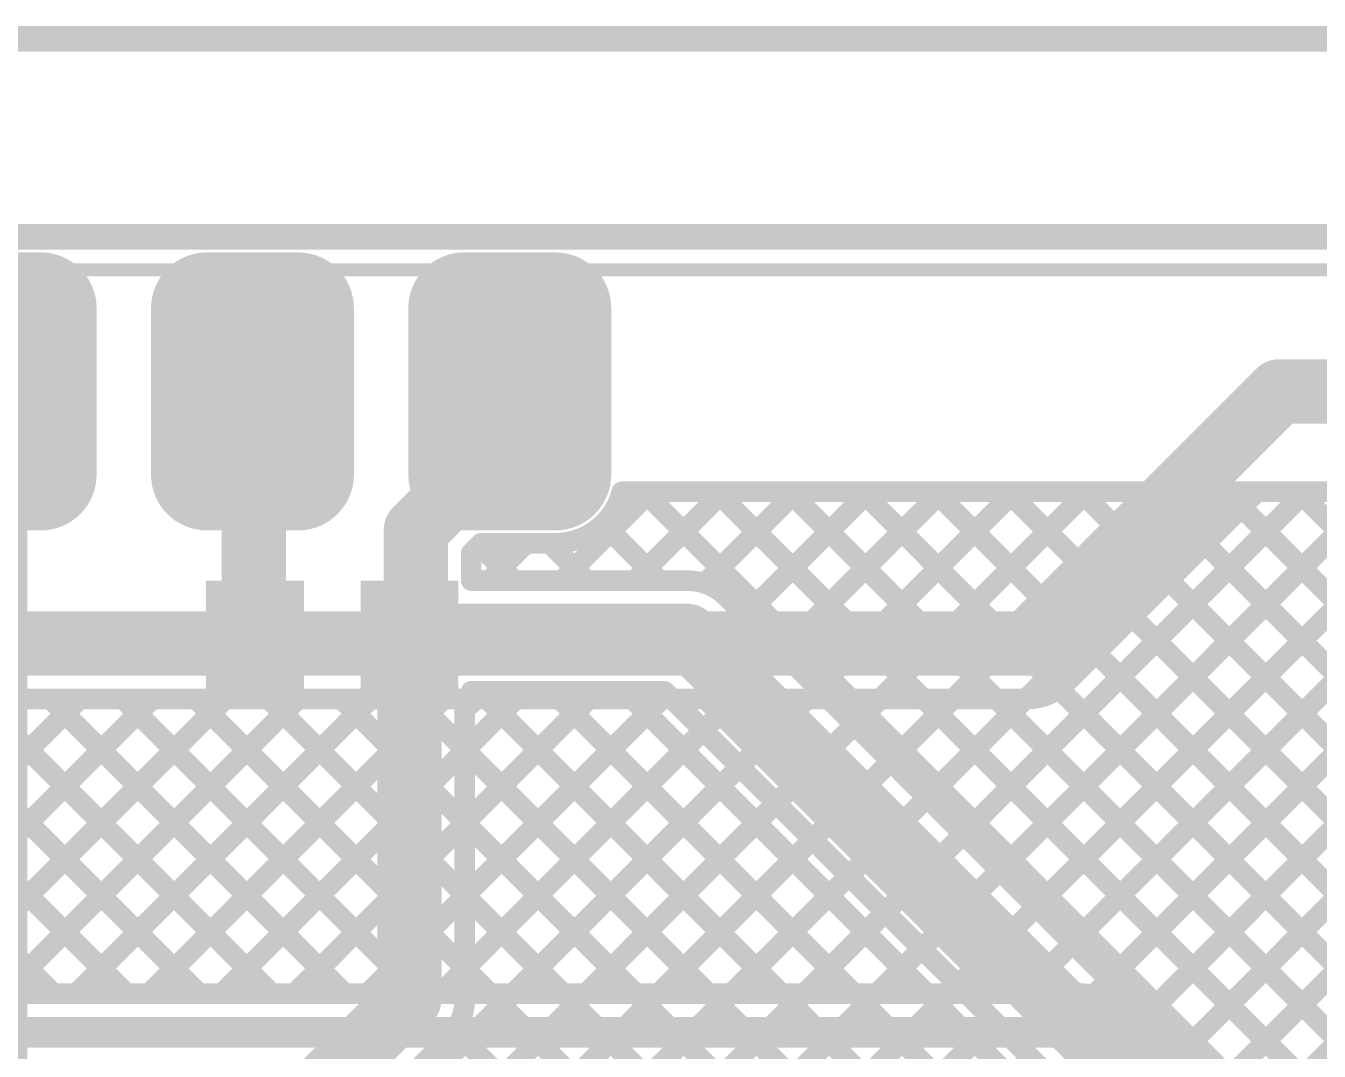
# Model space of a CAD drawing. Header units: millimetres. Extents: x -0.01 to 3.73, y -0.01 to 3.05.
# Drawn here: x 2.449 to 2.952, y 2.629 to 3.027 of the extents above; entities that cross this region are included whole.
import ezdxf

# ---------------------------------------------------------------- set-up
doc = ezdxf.new("R2010")
doc.units = ezdxf.units.MM
doc.header["$MEASUREMENT"] = 0
for name, color, linetype in [('BottomLayer', 5, 'Continuous'), ('BottomPaste', 16, 'Continuous'), ('BottomSolder', 6, 'Continuous'), ('Mechanical1', 6, 'Continuous'), ('Mechanical2', 216, 'Continuous'), ('MultiLayer', 9, 'Continuous'), ('PadHoleLayer', 156, 'Continuous'), ('TopLayer', 1, 'Continuous'), ('TopOverlay', 2, 'Continuous'), ('TopSolder', 216, 'Continuous')]:
    doc.layers.add(name, color=color, linetype=linetype)

# ---------------------------------------------------------------- blocks, each defined once
blk = doc.blocks.new('SRX882_433MHZ_9')
at = {"layer": 'BottomLayer'}
h = blk.add_hatch(color=5, dxfattribs=at)
edge = h.paths.add_edge_path()
edge.add_arc((0.88386, 0.07953), 0.01772, 90, 180)
edge.add_line((0.86614, 0.07953), (0.86614, 0.01496))
edge.add_arc((0.88386, 0.01496), 0.01772, 180, 270)
edge.add_line((0.88386, -0.00276), (0.91929, -0.00276))
edge.add_arc((0.91929, 0.01496), 0.01772, 270, 360)
edge.add_line((0.93701, 0.01496), (0.93701, 0.07953))
edge.add_arc((0.91929, 0.07953), 0.01772, 0, 90)
edge.add_line((0.91929, 0.09724), (0.88386, 0.09724))
h = blk.add_hatch(color=5, dxfattribs=at)
edge = h.paths.add_edge_path()
edge.add_arc((0.98386, 0.07953), 0.01772, 90, 180)
edge.add_line((0.96614, 0.07953), (0.96614, 0.01496))
edge.add_arc((0.98386, 0.01496), 0.01772, 180, 270)
edge.add_line((0.98386, -0.00276), (1.01929, -0.00276))
edge.add_arc((1.01929, 0.01496), 0.01772, 270, 360)
edge.add_line((1.03701, 0.01496), (1.03701, 0.07953))
edge.add_arc((1.01929, 0.07953), 0.01772, 0, 90)
edge.add_line((1.01929, 0.09724), (0.98386, 0.09724))
h = blk.add_hatch(color=5, dxfattribs=at)
edge = h.paths.add_edge_path()
edge.add_arc((1.08386, 0.07953), 0.01772, 90, 180)
edge.add_line((1.06614, 0.07953), (1.06614, 0.01496))
edge.add_arc((1.08386, 0.01496), 0.01772, 180, 270)
edge.add_line((1.08386, -0.00276), (1.11929, -0.00276))
edge.add_arc((1.11929, 0.01496), 0.01772, 270, 360)
edge.add_line((1.13701, 0.01496), (1.13701, 0.07953))
edge.add_arc((1.11929, 0.07953), 0.01772, 0, 90)
edge.add_line((1.11929, 0.09724), (1.08386, 0.09724))
at = {"layer": 'BottomSolder'}
h = blk.add_hatch(color=6, dxfattribs=at)
edge = h.paths.add_edge_path()
edge.add_arc((0.88386, 0.07953), 0.02172, 90, 180)
edge.add_line((0.86214, 0.07953), (0.86214, 0.01496))
edge.add_arc((0.88386, 0.01496), 0.02172, 180, 270)
edge.add_line((0.88386, -0.00676), (0.91929, -0.00676))
edge.add_arc((0.91929, 0.01496), 0.02172, 270, 360)
edge.add_line((0.94101, 0.01496), (0.94101, 0.07953))
edge.add_arc((0.91929, 0.07953), 0.02172, 0, 90)
edge.add_line((0.91929, 0.10124), (0.88386, 0.10124))
h = blk.add_hatch(color=6, dxfattribs=at)
edge = h.paths.add_edge_path()
edge.add_arc((0.98386, 0.07953), 0.02172, 90, 180)
edge.add_line((0.96214, 0.07953), (0.96214, 0.01496))
edge.add_arc((0.98386, 0.01496), 0.02172, 180, 270)
edge.add_line((0.98386, -0.00676), (1.01929, -0.00676))
edge.add_arc((1.01929, 0.01496), 0.02172, 270, 360)
edge.add_line((1.04101, 0.01496), (1.04101, 0.07953))
edge.add_arc((1.01929, 0.07953), 0.02172, 0, 90)
edge.add_line((1.01929, 0.10124), (0.98386, 0.10124))
h = blk.add_hatch(color=6, dxfattribs=at)
edge = h.paths.add_edge_path()
edge.add_arc((1.08386, 0.07953), 0.02172, 90, 180)
edge.add_line((1.06214, 0.07953), (1.06214, 0.01496))
edge.add_arc((1.08386, 0.01496), 0.02172, 180, 270)
edge.add_line((1.08386, -0.00676), (1.11929, -0.00676))
edge.add_arc((1.11929, 0.01496), 0.02172, 270, 360)
edge.add_line((1.14101, 0.01496), (1.14101, 0.07953))
edge.add_arc((1.11929, 0.07953), 0.02172, 0, 90)
edge.add_line((1.11929, 0.10124), (1.08386, 0.10124))
at = {"layer": 'MultiLayer'}
h = blk.add_hatch(color=9, dxfattribs=at)
edge = h.paths.add_edge_path()
edge.add_arc((0.88386, 0.07953), 0.01772, 90, 180)
edge.add_line((0.86614, 0.07953), (0.86614, 0.01496))
edge.add_arc((0.88386, 0.01496), 0.01772, 180, 270)
edge.add_line((0.88386, -0.00276), (0.91929, -0.00276))
edge.add_arc((0.91929, 0.01496), 0.01772, 270, 360)
edge.add_line((0.93701, 0.01496), (0.93701, 0.07953))
edge.add_arc((0.91929, 0.07953), 0.01772, 0, 90)
edge.add_line((0.91929, 0.09724), (0.88386, 0.09724))
h = blk.add_hatch(color=9, dxfattribs=at)
edge = h.paths.add_edge_path()
edge.add_arc((0.98386, 0.07953), 0.01772, 90, 180)
edge.add_line((0.96614, 0.07953), (0.96614, 0.01496))
edge.add_arc((0.98386, 0.01496), 0.01772, 180, 270)
edge.add_line((0.98386, -0.00276), (1.01929, -0.00276))
edge.add_arc((1.01929, 0.01496), 0.01772, 270, 360)
edge.add_line((1.03701, 0.01496), (1.03701, 0.07953))
edge.add_arc((1.01929, 0.07953), 0.01772, 0, 90)
edge.add_line((1.01929, 0.09724), (0.98386, 0.09724))
h = blk.add_hatch(color=9, dxfattribs=at)
edge = h.paths.add_edge_path()
edge.add_arc((1.08386, 0.07953), 0.01772, 90, 180)
edge.add_line((1.06614, 0.07953), (1.06614, 0.01496))
edge.add_arc((1.08386, 0.01496), 0.01772, 180, 270)
edge.add_line((1.08386, -0.00276), (1.11929, -0.00276))
edge.add_arc((1.11929, 0.01496), 0.01772, 270, 360)
edge.add_line((1.13701, 0.01496), (1.13701, 0.07953))
edge.add_arc((1.11929, 0.07953), 0.01772, 0, 90)
edge.add_line((1.11929, 0.09724), (1.08386, 0.09724))
at = {"layer": 'PadHoleLayer'}
h = blk.add_hatch(color=156, dxfattribs=at)
edge = h.paths.add_edge_path()
edge.add_arc((0.90157, 0.04724), 0.01969, 0, 360)
h = blk.add_hatch(color=156, dxfattribs=at)
edge = h.paths.add_edge_path()
edge.add_arc((1.00157, 0.04724), 0.01969, 0, 360)
h = blk.add_hatch(color=156, dxfattribs=at)
edge = h.paths.add_edge_path()
edge.add_arc((1.10157, 0.04724), 0.01969, 0, 360)
at = {"layer": 'TopLayer'}
h = blk.add_hatch(color=1, dxfattribs=at)
edge = h.paths.add_edge_path()
edge.add_arc((0.88386, 0.07953), 0.01772, 90, 180)
edge.add_line((0.86614, 0.07953), (0.86614, 0.01496))
edge.add_arc((0.88386, 0.01496), 0.01772, 180, 270)
edge.add_line((0.88386, -0.00276), (0.91929, -0.00276))
edge.add_arc((0.91929, 0.01496), 0.01772, 270, 360)
edge.add_line((0.93701, 0.01496), (0.93701, 0.07953))
edge.add_arc((0.91929, 0.07953), 0.01772, 0, 90)
edge.add_line((0.91929, 0.09724), (0.88386, 0.09724))
h = blk.add_hatch(color=1, dxfattribs=at)
edge = h.paths.add_edge_path()
edge.add_arc((0.98386, 0.07953), 0.01772, 90, 180)
edge.add_line((0.96614, 0.07953), (0.96614, 0.01496))
edge.add_arc((0.98386, 0.01496), 0.01772, 180, 270)
edge.add_line((0.98386, -0.00276), (1.01929, -0.00276))
edge.add_arc((1.01929, 0.01496), 0.01772, 270, 360)
edge.add_line((1.03701, 0.01496), (1.03701, 0.07953))
edge.add_arc((1.01929, 0.07953), 0.01772, 0, 90)
edge.add_line((1.01929, 0.09724), (0.98386, 0.09724))
h = blk.add_hatch(color=1, dxfattribs=at)
edge = h.paths.add_edge_path()
edge.add_arc((1.08386, 0.07953), 0.01772, 90, 180)
edge.add_line((1.06614, 0.07953), (1.06614, 0.01496))
edge.add_arc((1.08386, 0.01496), 0.01772, 180, 270)
edge.add_line((1.08386, -0.00276), (1.11929, -0.00276))
edge.add_arc((1.11929, 0.01496), 0.01772, 270, 360)
edge.add_line((1.13701, 0.01496), (1.13701, 0.07953))
edge.add_arc((1.11929, 0.07953), 0.01772, 0, 90)
edge.add_line((1.11929, 0.09724), (1.08386, 0.09724))
at = {"layer": 'TopSolder'}
h = blk.add_hatch(color=216, dxfattribs=at)
edge = h.paths.add_edge_path()
edge.add_arc((0.88386, 0.07953), 0.02172, 90, 180)
edge.add_line((0.86214, 0.07953), (0.86214, 0.01496))
edge.add_arc((0.88386, 0.01496), 0.02172, 180, 270)
edge.add_line((0.88386, -0.00676), (0.91929, -0.00676))
edge.add_arc((0.91929, 0.01496), 0.02172, 270, 360)
edge.add_line((0.94101, 0.01496), (0.94101, 0.07953))
edge.add_arc((0.91929, 0.07953), 0.02172, 0, 90)
edge.add_line((0.91929, 0.10124), (0.88386, 0.10124))
h = blk.add_hatch(color=216, dxfattribs=at)
edge = h.paths.add_edge_path()
edge.add_arc((0.98386, 0.07953), 0.02172, 90, 180)
edge.add_line((0.96214, 0.07953), (0.96214, 0.01496))
edge.add_arc((0.98386, 0.01496), 0.02172, 180, 270)
edge.add_line((0.98386, -0.00676), (1.01929, -0.00676))
edge.add_arc((1.01929, 0.01496), 0.02172, 270, 360)
edge.add_line((1.04101, 0.01496), (1.04101, 0.07953))
edge.add_arc((1.01929, 0.07953), 0.02172, 0, 90)
edge.add_line((1.01929, 0.10124), (0.98386, 0.10124))
h = blk.add_hatch(color=216, dxfattribs=at)
edge = h.paths.add_edge_path()
edge.add_arc((1.08386, 0.07953), 0.02172, 90, 180)
edge.add_line((1.06214, 0.07953), (1.06214, 0.01496))
edge.add_arc((1.08386, 0.01496), 0.02172, 180, 270)
edge.add_line((1.08386, -0.00676), (1.11929, -0.00676))
edge.add_arc((1.11929, 0.01496), 0.02172, 270, 360)
edge.add_line((1.14101, 0.01496), (1.14101, 0.07953))
edge.add_arc((1.11929, 0.07953), 0.02172, 0, 90)
edge.add_line((1.11929, 0.10124), (1.08386, 0.10124))
at = {"layer": 'TopOverlay', "const_width": 0.005}
blk.add_lwpolyline([(1.37795, 0), (0, 0)], dxfattribs=at)
blk = doc.blocks.new('R___0603_B_99')
at = {"layer": 'BottomLayer'}
for points in [[(-0.045, -0.0175), (-0.045, 0.0175), (-0.015, 0.0175), (-0.015, -0.0175)], [(0.015, -0.0175), (0.015, 0.0175), (0.045, 0.0175), (0.045, -0.0175)]]:
    blk.add_hatch(color=5, dxfattribs=at).paths.add_polyline_path(points)
at = {"layer": 'BottomPaste'}
for points in [[(-0.045, -0.0175), (-0.045, 0.0175), (-0.015, 0.0175), (-0.015, -0.0175)], [(0.015, -0.0175), (0.015, 0.0175), (0.045, 0.0175), (0.045, -0.0175)]]:
    blk.add_hatch(color=16, dxfattribs=at).paths.add_polyline_path(points)
at = {"layer": 'BottomSolder'}
for points in [[(-0.049, -0.0215), (-0.049, 0.0215), (-0.011, 0.0215), (-0.011, -0.0215)], [(0.011, -0.0215), (0.011, 0.0215), (0.049, 0.0215), (0.049, -0.0215)]]:
    blk.add_hatch(color=6, dxfattribs=at).paths.add_polyline_path(points)

msp = doc.modelspace()

# ---------------------------------------------------------------- linework, layer by layer
at = {"layer": 'BottomLayer'}
for points, const_width in [([(2.437, 2.588), (2.437, 2.885)], 0.025), ([(2.537, 2.885), (2.5375, 2.8845)], 0.025), ([(2.5375, 2.7905), (2.5375, 2.8845)], 0.025), ([(2.637, 2.86761), (2.637, 2.885)], 0.025), ([(2.6005, 2.83111), (2.637, 2.86761)], 0.025), ([(2.65723, 2.8115), (2.69173, 2.846)], 0.008), ([(2.68058, 2.846), (3.33081, 2.846)], 0.008), ([(2.68551, 2.8115), (2.72001, 2.846)], 0.008), ([(2.68905, 2.846), (3.10273, 2.43232)], 0.008), ([(2.71272, 2.81042), (2.74829, 2.846)], 0.008), ([(2.71733, 2.846), (3.12789, 2.43545)], 0.008), ([(2.72849, 2.79791), (2.77658, 2.846)], 0.008), ([(2.74263, 2.78377), (2.80486, 2.846)], 0.008), ([(2.74562, 2.846), (3.17944, 2.41218)], 0.008), ([(2.75678, 2.76963), (2.83315, 2.846)], 0.008), ([(2.77092, 2.75549), (2.86143, 2.846)], 0.008), ([(2.77092, 2.75549), (2.86143, 2.846)], 0.008), ([(2.7739, 2.846), (3.19297, 2.42693)], 0.008), ([(2.78506, 2.74134), (2.88972, 2.846)], 0.008), ([(2.7992, 2.7272), (2.918, 2.846)], 0.008), ([(2.80219, 2.846), (3.21294, 2.43524)], 0.008), ([(2.81334, 2.71306), (2.94628, 2.846)], 0.008), ([(2.82749, 2.69892), (2.97457, 2.846)], 0.008), ([(2.83047, 2.846), (3.25061, 2.42586)], 0.008), ([(2.84163, 2.68478), (3.00285, 2.846)], 0.008), ([(2.85577, 2.67063), (3.03114, 2.846)], 0.008), ([(2.85876, 2.846), (3.28499, 2.41977)], 0.008), ([(2.86991, 2.65649), (3.05942, 2.846)], 0.008), ([(2.88406, 2.64235), (3.08771, 2.846)], 0.008), ([(2.88704, 2.846), (3.30132, 2.43172)], 0.008), ([(2.8982, 2.62821), (3.11599, 2.846)], 0.008), ([(2.91234, 2.61407), (3.14427, 2.846)], 0.008), ([(2.91532, 2.846), (3.32561, 2.43572)], 0.008), ([(2.92648, 2.59992), (3.17256, 2.846)], 0.008), ([(2.94361, 2.846), (3.37504, 2.41457)], 0.008), ([(2.6005, 2.7925), (2.6005, 2.83111)], 0.025), ([(2.67327, 2.83349), (2.69527, 2.8115)], 0.008), ([(2.622, 2.8222), (2.6258, 2.826)], 0.008), ([(2.6258, 2.826), (2.65472, 2.826)], 0.008), ([(2.62894, 2.8115), (2.64344, 2.826)], 0.008), ([(2.65248, 2.826), (2.66698, 2.8115)], 0.008), ([(2.622, 2.8165), (2.622, 2.8222)], 0.008), ([(2.625, 2.8252), (2.6387, 2.8115)], 0.008), ([(2.622, 2.8115), (2.622, 2.8165)], 0.008), ([(2.622, 2.8115), (2.622, 2.8165)], 0.008), ([(2.622, 2.8115), (2.706, 2.8115)], 0.008), ([(2.598, 2.79), (2.6005, 2.7925)], 0.025), ([(2.7212, 2.8052), (2.9522, 2.5742)], 0.008), ([(2.5375, 2.7905), (2.538, 2.79)], 0.025), ([(2.598, 2.79), (2.706, 2.79)], 0.025), ([(2.598, 2.649), (2.598, 2.79)], 0.025), ([(2.706, 2.79), (2.937, 2.559)], 0.025), ([(2.6195, 2.71721), (2.67079, 2.7685)], 0.008), ([(2.6195, 2.74549), (2.64251, 2.7685)], 0.008), ([(2.6195, 2.68892), (2.69809, 2.76751)], 0.008), ([(2.622, 2.7635), (2.622, 2.7685)], 0.008), ([(2.622, 2.7685), (2.69709, 2.7685)], 0.008), ([(2.62513, 2.7685), (2.9155, 2.47813)], 0.008), ([(2.65341, 2.7685), (2.9155, 2.50641)], 0.008), ([(2.6817, 2.7685), (2.9155, 2.5347)], 0.008), ([(2.69709, 2.7685), (2.9155, 2.55009)], 0.008), ([(2.6195, 2.649), (2.6195, 2.7635)], 0.008), ([(2.6195, 2.66064), (2.71223, 2.75337)], 0.008), ([(2.6195, 2.74584), (2.9155, 2.44984)], 0.008), ([(2.49525, 2.50811), (2.72637, 2.73922)], 0.008), ([(2.50757, 2.49214), (2.74051, 2.72508)], 0.008), ([(2.50757, 2.49214), (2.74051, 2.72508)], 0.008), ([(2.6195, 2.71756), (2.9155, 2.42156)], 0.008), ([(2.45374, 2.41002), (2.75466, 2.71094)], 0.008), ([(2.45715, 2.38515), (2.7688, 2.6968)], 0.008), ([(2.6195, 2.68928), (2.9155, 2.39328)], 0.008), ([(2.47228, 2.372), (2.78294, 2.68266)], 0.008), ([(2.50057, 2.372), (2.79708, 2.66851)], 0.008), ([(2.6195, 2.66099), (2.9155, 2.36499)], 0.008), ([(2.496, 2.547), (2.598, 2.649)], 0.025), ([(2.52885, 2.372), (2.81122, 2.65437)], 0.008), ([(2.55714, 2.372), (2.82537, 2.64023)], 0.008), ([(2.61558, 2.63663), (2.9155, 2.33671)], 0.008), ([(2.5112, 2.5318), (2.6132, 2.6338)], 0.008), ([(2.58542, 2.372), (2.83951, 2.62609)], 0.008)]:
    msp.add_lwpolyline(points, dxfattribs=dict(at, const_width=const_width))
for points, const_width in [([(2.43075, 2.885, 1), (2.44325, 2.885, 1)], 0.0125), ([(2.53075, 2.885, 1), (2.54325, 2.885, 1)], 0.0125), ([(2.53125, 2.8845, 1), (2.54375, 2.8845, 1)], 0.0125), ([(2.53125, 2.8845, 1), (2.54375, 2.8845, 1)], 0.0125), ([(2.63075, 2.885, 1), (2.64325, 2.885, 1)], 0.0125), ([(2.63075, 2.86761, 1), (2.64325, 2.86761, 1)], 0.0125), ([(2.63075, 2.86761, 1), (2.64325, 2.86761, 1)], 0.0125), ([(2.67858, 2.846, 1), (2.68258, 2.846, 1)], 0.004), ([(2.67858, 2.846, 1), (2.68258, 2.846, 1)], 0.004), ([(2.68705, 2.846, 1), (2.69105, 2.846, 1)], 0.004), ([(2.68973, 2.846, 1), (2.69373, 2.846, 1)], 0.004), ([(2.71533, 2.846, 1), (2.71933, 2.846, 1)], 0.004), ([(2.71801, 2.846, 1), (2.72201, 2.846, 1)], 0.004), ([(2.74362, 2.846, 1), (2.74762, 2.846, 1)], 0.004), ([(2.74629, 2.846, 1), (2.75029, 2.846, 1)], 0.004), ([(2.7719, 2.846, 1), (2.7759, 2.846, 1)], 0.004), ([(2.77458, 2.846, 1), (2.77858, 2.846, 1)], 0.004), ([(2.80019, 2.846, 1), (2.80419, 2.846, 1)], 0.004), ([(2.80286, 2.846, 1), (2.80686, 2.846, 1)], 0.004), ([(2.82847, 2.846, 1), (2.83247, 2.846, 1)], 0.004), ([(2.83115, 2.846, 1), (2.83515, 2.846, 1)], 0.004), ([(2.85676, 2.846, 1), (2.86076, 2.846, 1)], 0.004), ([(2.85943, 2.846, 1), (2.86343, 2.846, 1)], 0.004), ([(2.85943, 2.846, 1), (2.86343, 2.846, 1)], 0.004), ([(2.88504, 2.846, 1), (2.88904, 2.846, 1)], 0.004), ([(2.88772, 2.846, 1), (2.89172, 2.846, 1)], 0.004), ([(2.91332, 2.846, 1), (2.91732, 2.846, 1)], 0.004), ([(2.916, 2.846, 1), (2.92, 2.846, 1)], 0.004), ([(2.94161, 2.846, 1), (2.94561, 2.846, 1)], 0.004), ([(2.94428, 2.846, 1), (2.94828, 2.846, 1)], 0.004), ([(2.59425, 2.83111, 1), (2.60675, 2.83111, 1)], 0.0125), ([(2.59425, 2.83111, 1), (2.60675, 2.83111, 1)], 0.0125), ([(2.67127, 2.83349, 1), (2.67527, 2.83349, 1)], 0.004), ([(2.6238, 2.826, 1), (2.6278, 2.826, 1)], 0.004), ([(2.6238, 2.826, 1), (2.6278, 2.826, 1)], 0.004), ([(2.64144, 2.826, 1), (2.64544, 2.826, 1)], 0.004), ([(2.65048, 2.826, 1), (2.65448, 2.826, 1)], 0.004), ([(2.65272, 2.826, 1), (2.65672, 2.826, 1)], 0.004), ([(2.65272, 2.826, 1), (2.65672, 2.826, 1)], 0.004), ([(2.62, 2.8222, 1), (2.624, 2.8222, 1)], 0.004), ([(2.62, 2.8222, 1), (2.624, 2.8222, 1)], 0.004), ([(2.623, 2.8252, 1), (2.627, 2.8252, 1)], 0.004), ([(2.62, 2.8165, 1), (2.624, 2.8165, 1)], 0.004), ([(2.62, 2.8165, 1), (2.624, 2.8165, 1)], 0.004), ([(2.62, 2.8165, 1), (2.624, 2.8165, 1)], 0.004), ([(2.62, 2.8115, 1), (2.624, 2.8115, 1)], 0.004), ([(2.62, 2.8115, 1), (2.624, 2.8115, 1)], 0.004), ([(2.62, 2.8115, 1), (2.624, 2.8115, 1)], 0.004), ([(2.62694, 2.8115, 1), (2.63094, 2.8115, 1)], 0.004), ([(2.6367, 2.8115, 1), (2.6407, 2.8115, 1)], 0.004), ([(2.65523, 2.8115, 1), (2.65923, 2.8115, 1)], 0.004), ([(2.66498, 2.8115, 1), (2.66898, 2.8115, 1)], 0.004), ([(2.68351, 2.8115, 1), (2.68751, 2.8115, 1)], 0.004), ([(2.69327, 2.8115, 1), (2.69727, 2.8115, 1)], 0.004), ([(2.704, 2.8115, 1), (2.708, 2.8115, 1)], 0.004), ([(2.704, 2.8115, 1), (2.708, 2.8115, 1)], 0.004), ([(2.704, 2.8115, 1), (2.708, 2.8115, 1)], 0.004), ([(2.71072, 2.81042, 1), (2.71472, 2.81042, 1)], 0.004), ([(2.59425, 2.7925, 1), (2.60675, 2.7925, 1)], 0.0125), ([(2.59425, 2.7925, 1), (2.60675, 2.7925, 1)], 0.0125), ([(2.7192, 2.8052, 1), (2.7232, 2.8052, 1)], 0.004), ([(2.7192, 2.8052, 1), (2.7232, 2.8052, 1)], 0.004), ([(2.7192, 2.8052, 1), (2.7232, 2.8052, 1)], 0.004), ([(2.53125, 2.7905, 1), (2.54375, 2.7905, 1)], 0.0125), ([(2.53125, 2.7905, 1), (2.54375, 2.7905, 1)], 0.0125), ([(2.53175, 2.79, 1), (2.54425, 2.79, 1)], 0.0125), ([(2.59175, 2.79, 1), (2.60425, 2.79, 1)], 0.0125), ([(2.59175, 2.79, 1), (2.60425, 2.79, 1)], 0.0125), ([(2.59175, 2.79, 1), (2.60425, 2.79, 1)], 0.0125), ([(2.69975, 2.79, 1), (2.71225, 2.79, 1)], 0.0125), ([(2.69975, 2.79, 1), (2.71225, 2.79, 1)], 0.0125), ([(2.72649, 2.79791, 1), (2.73049, 2.79791, 1)], 0.004), ([(2.74063, 2.78377, 1), (2.74463, 2.78377, 1)], 0.004), ([(2.62, 2.7685, 1), (2.624, 2.7685, 1)], 0.004), ([(2.62, 2.7685, 1), (2.624, 2.7685, 1)], 0.004), ([(2.62313, 2.7685, 1), (2.62713, 2.7685, 1)], 0.004), ([(2.64051, 2.7685, 1), (2.64451, 2.7685, 1)], 0.004), ([(2.65141, 2.7685, 1), (2.65541, 2.7685, 1)], 0.004), ([(2.66879, 2.7685, 1), (2.67279, 2.7685, 1)], 0.004), ([(2.6797, 2.7685, 1), (2.6837, 2.7685, 1)], 0.004), ([(2.69509, 2.7685, 1), (2.69909, 2.7685, 1)], 0.004), ([(2.69509, 2.7685, 1), (2.69909, 2.7685, 1)], 0.004), ([(2.69609, 2.76751, 1), (2.70009, 2.76751, 1)], 0.004), ([(2.75478, 2.76963, 1), (2.75878, 2.76963, 1)], 0.004), ([(2.6175, 2.7635, 1), (2.6215, 2.7635, 1)], 0.004), ([(2.62, 2.7635, 1), (2.624, 2.7635, 1)], 0.004), ([(2.76892, 2.75549, 1), (2.77292, 2.75549, 1)], 0.004), ([(2.76892, 2.75549, 1), (2.77292, 2.75549, 1)], 0.004), ([(2.71023, 2.75337, 1), (2.71423, 2.75337, 1)], 0.004), ([(2.6175, 2.74584, 1), (2.6215, 2.74584, 1)], 0.004), ([(2.6175, 2.74549, 1), (2.6215, 2.74549, 1)], 0.004), ([(2.78306, 2.74134, 1), (2.78706, 2.74134, 1)], 0.004), ([(2.72437, 2.73922, 1), (2.72837, 2.73922, 1)], 0.004), ([(2.7972, 2.7272, 1), (2.8012, 2.7272, 1)], 0.004), ([(2.73851, 2.72508, 1), (2.74251, 2.72508, 1)], 0.004), ([(2.73851, 2.72508, 1), (2.74251, 2.72508, 1)], 0.004), ([(2.6175, 2.71756, 1), (2.6215, 2.71756, 1)], 0.004), ([(2.6175, 2.71721, 1), (2.6215, 2.71721, 1)], 0.004), ([(2.75266, 2.71094, 1), (2.75666, 2.71094, 1)], 0.004), ([(2.81135, 2.71306, 1), (2.81535, 2.71306, 1)], 0.004), ([(2.7668, 2.6968, 1), (2.7708, 2.6968, 1)], 0.004), ([(2.82549, 2.69892, 1), (2.82949, 2.69892, 1)], 0.004), ([(2.6175, 2.68928, 1), (2.6215, 2.68928, 1)], 0.004), ([(2.6175, 2.68892, 1), (2.6215, 2.68892, 1)], 0.004), ([(2.78094, 2.68266, 1), (2.78494, 2.68266, 1)], 0.004), ([(2.83963, 2.68478, 1), (2.84363, 2.68478, 1)], 0.004), ([(2.85377, 2.67063, 1), (2.85777, 2.67063, 1)], 0.004), ([(2.79508, 2.66851, 1), (2.79908, 2.66851, 1)], 0.004), ([(2.6175, 2.66099, 1), (2.6215, 2.66099, 1)], 0.004), ([(2.6175, 2.66064, 1), (2.6215, 2.66064, 1)], 0.004), ([(2.59175, 2.649, 1), (2.60425, 2.649, 1)], 0.0125), ([(2.59175, 2.649, 1), (2.60425, 2.649, 1)], 0.0125), ([(2.86791, 2.65649, 1), (2.87191, 2.65649, 1)], 0.004), ([(2.80922, 2.65437, 1), (2.81322, 2.65437, 1)], 0.004), ([(2.6175, 2.649, 1), (2.6215, 2.649, 1)], 0.004), ([(2.6175, 2.649, 1), (2.6215, 2.649, 1)], 0.004), ([(2.6175, 2.649, 1), (2.6215, 2.649, 1)], 0.004), ([(2.82337, 2.64023, 1), (2.82737, 2.64023, 1)], 0.004), ([(2.88206, 2.64235, 1), (2.88606, 2.64235, 1)], 0.004), ([(2.61358, 2.63663, 1), (2.61758, 2.63663, 1)], 0.004), ([(2.6112, 2.6338, 1), (2.6152, 2.6338, 1)], 0.004), ([(2.6112, 2.6338, 1), (2.6152, 2.6338, 1)], 0.004), ([(2.6112, 2.6338, 1), (2.6152, 2.6338, 1)], 0.004), ([(2.83751, 2.62609, 1), (2.84151, 2.62609, 1)], 0.004), ([(2.8962, 2.62821, 1), (2.9002, 2.62821, 1)], 0.004)]:
    msp.add_lwpolyline(points, format="xyb", close=True, dxfattribs=dict(at, const_width=const_width))
at = {"layer": 'BottomLayer', "const_width": 0.008}
for points in [[(2.68058, 2.846, -0.341595), (2.65472, 2.826)], [(2.706, 2.8115, -0.198912), (2.7212, 2.8052)], [(2.706, 2.8115, -0.198912), (2.7212, 2.8052)], [(2.6195, 2.649, -0.198912), (2.6132, 2.6338)], [(2.6195, 2.649, -0.198912), (2.6132, 2.6338)]]:
    msp.add_lwpolyline(points, format="xyb", dxfattribs=at)
at = {"layer": 'Mechanical1', "const_width": 0.01}
msp.add_lwpolyline([(2.00044, 3.022), (3.621, 3.022)], dxfattribs=at)
at = {"layer": 'Mechanical2', "const_width": 0.01}
msp.add_lwpolyline([(0, 2.945), (3.621, 2.945)], dxfattribs=at)
at = {"layer": 'TopLayer'}
for points, const_width in [([(2.437, 2.885), (2.438, 2.884)], 0.025), ([(2.838, 2.787), (2.936, 2.885)], 0.025), ([(2.936, 2.885), (3.37952, 2.885)], 0.025), ([(2.75128, 2.651), (2.94628, 2.846)], 0.008), ([(2.77957, 2.651), (2.97457, 2.846)], 0.008), ([(2.80785, 2.651), (3.00285, 2.846)], 0.008), ([(2.83614, 2.651), (3.03114, 2.846)], 0.008), ([(2.8532, 2.7718), (2.92741, 2.846)], 0.008), ([(2.8639, 2.65048), (3.05942, 2.846)], 0.008), ([(2.87946, 2.63775), (3.08771, 2.846)], 0.008), ([(2.8936, 2.62361), (3.11599, 2.846)], 0.008), ([(2.90774, 2.60947), (3.14427, 2.846)], 0.008), ([(2.92189, 2.59533), (3.17256, 2.846)], 0.008), ([(2.92741, 2.846), (3.33081, 2.846)], 0.008), ([(2.94361, 2.846), (3.29011, 2.4995)], 0.008), ([(2.92136, 2.83996), (3.26182, 2.4995)], 0.008), ([(2.90722, 2.82582), (3.23354, 2.4995)], 0.008), ([(2.31805, 2.82102), (2.48807, 2.651)], 0.008), ([(2.34635, 2.821), (2.51635, 2.651)], 0.008), ([(2.89308, 2.81167), (3.20526, 2.4995)], 0.008), ([(2.30388, 2.80691), (2.45979, 2.651)], 0.008), ([(2.87894, 2.79753), (3.17697, 2.4995)], 0.008), ([(2.42043, 2.787), (2.838, 2.787)], 0.025), ([(2.8648, 2.78339), (3.14869, 2.4995)], 0.008), ([(2.3553, 2.651), (2.4698, 2.7655)], 0.008), ([(2.38359, 2.651), (2.49809, 2.7655)], 0.008), ([(2.41187, 2.651), (2.52637, 2.7655)], 0.008), ([(2.42043, 2.7655), (2.838, 2.7655)], 0.008), ([(2.43014, 2.7655), (2.54464, 2.651)], 0.008), ([(2.44016, 2.651), (2.55466, 2.7655)], 0.008), ([(2.45842, 2.7655), (2.57292, 2.651)], 0.008), ([(2.46844, 2.651), (2.58294, 2.7655)], 0.008), ([(2.48671, 2.7655), (2.60121, 2.651)], 0.008), ([(2.49673, 2.651), (2.61123, 2.7655)], 0.008), ([(2.51499, 2.7655), (2.62949, 2.651)], 0.008), ([(2.52501, 2.651), (2.63951, 2.7655)], 0.008), ([(2.54328, 2.7655), (2.65778, 2.651)], 0.008), ([(2.55329, 2.651), (2.66779, 2.7655)], 0.008), ([(2.57156, 2.7655), (2.68606, 2.651)], 0.008), ([(2.58158, 2.651), (2.69608, 2.7655)], 0.008), ([(2.59984, 2.7655), (2.71434, 2.651)], 0.008), ([(2.60986, 2.651), (2.72436, 2.7655)], 0.008), ([(2.62813, 2.7655), (2.74263, 2.651)], 0.008), ([(2.63815, 2.651), (2.75265, 2.7655)], 0.008), ([(2.65641, 2.7655), (2.77091, 2.651)], 0.008), ([(2.66643, 2.651), (2.78093, 2.7655)], 0.008), ([(2.66643, 2.651), (2.78093, 2.7655)], 0.008), ([(2.6847, 2.7655), (2.7992, 2.651)], 0.008), ([(2.69472, 2.651), (2.80922, 2.7655)], 0.008), ([(2.71298, 2.7655), (2.82748, 2.651)], 0.008), ([(2.723, 2.651), (2.8375, 2.7655)], 0.008), ([(2.74127, 2.7655), (2.85577, 2.651)], 0.008), ([(2.76955, 2.7655), (3.04086, 2.49419)], 0.008), ([(2.79783, 2.7655), (3.06383, 2.4995)], 0.008), ([(2.82612, 2.7655), (3.09212, 2.4995)], 0.008), ([(2.85044, 2.76946), (3.1204, 2.4995)], 0.008), ([(1.07467, 2.651), (2.86, 2.651)], 0.008), ([(2.87061, 2.6466), (2.98157, 2.53564)], 0.008), ([(1.031, 2.636), (2.86, 2.636)], 0.012), ([(2.86, 2.636), (2.971, 2.525)], 0.012)]:
    msp.add_lwpolyline(points, dxfattribs=dict(at, const_width=const_width))
for points, const_width in [([(2.43075, 2.885, 1), (2.44325, 2.885, 1)], 0.0125), ([(2.43175, 2.884, 1), (2.44425, 2.884, 1)], 0.0125), ([(2.92975, 2.885, 1), (2.94225, 2.885, 1)], 0.0125), ([(2.92975, 2.885, 1), (2.94225, 2.885, 1)], 0.0125), ([(2.92541, 2.846, 1), (2.92941, 2.846, 1)], 0.004), ([(2.92541, 2.846, 1), (2.92941, 2.846, 1)], 0.004), ([(2.94161, 2.846, 1), (2.94561, 2.846, 1)], 0.004), ([(2.94428, 2.846, 1), (2.94828, 2.846, 1)], 0.004), ([(2.91936, 2.83996, 1), (2.92336, 2.83996, 1)], 0.004), ([(2.90522, 2.82582, 1), (2.90922, 2.82582, 1)], 0.004), ([(2.89108, 2.81167, 1), (2.89508, 2.81167, 1)], 0.004), ([(2.87694, 2.79753, 1), (2.88094, 2.79753, 1)], 0.004), ([(2.83175, 2.787, 1), (2.84425, 2.787, 1)], 0.0125), ([(2.83175, 2.787, 1), (2.84425, 2.787, 1)], 0.0125), ([(2.8628, 2.78339, 1), (2.8668, 2.78339, 1)], 0.004), ([(2.8512, 2.7718, 1), (2.8552, 2.7718, 1)], 0.004), ([(2.8512, 2.7718, 1), (2.8552, 2.7718, 1)], 0.004), ([(2.8512, 2.7718, 1), (2.8552, 2.7718, 1)], 0.004), ([(2.45642, 2.7655, 1), (2.46042, 2.7655, 1)], 0.004), ([(2.4678, 2.7655, 1), (2.4718, 2.7655, 1)], 0.004), ([(2.48471, 2.7655, 1), (2.48871, 2.7655, 1)], 0.004), ([(2.49609, 2.7655, 1), (2.50009, 2.7655, 1)], 0.004), ([(2.51299, 2.7655, 1), (2.51699, 2.7655, 1)], 0.004), ([(2.52437, 2.7655, 1), (2.52837, 2.7655, 1)], 0.004), ([(2.54128, 2.7655, 1), (2.54528, 2.7655, 1)], 0.004), ([(2.55266, 2.7655, 1), (2.55666, 2.7655, 1)], 0.004), ([(2.56956, 2.7655, 1), (2.57356, 2.7655, 1)], 0.004), ([(2.58094, 2.7655, 1), (2.58494, 2.7655, 1)], 0.004), ([(2.59784, 2.7655, 1), (2.60184, 2.7655, 1)], 0.004), ([(2.60923, 2.7655, 1), (2.61323, 2.7655, 1)], 0.004), ([(2.62613, 2.7655, 1), (2.63013, 2.7655, 1)], 0.004), ([(2.63751, 2.7655, 1), (2.64151, 2.7655, 1)], 0.004), ([(2.65441, 2.7655, 1), (2.65841, 2.7655, 1)], 0.004), ([(2.66579, 2.7655, 1), (2.66979, 2.7655, 1)], 0.004), ([(2.6827, 2.7655, 1), (2.6867, 2.7655, 1)], 0.004), ([(2.69408, 2.7655, 1), (2.69808, 2.7655, 1)], 0.004), ([(2.71098, 2.7655, 1), (2.71498, 2.7655, 1)], 0.004), ([(2.72236, 2.7655, 1), (2.72636, 2.7655, 1)], 0.004), ([(2.73927, 2.7655, 1), (2.74327, 2.7655, 1)], 0.004), ([(2.75065, 2.7655, 1), (2.75465, 2.7655, 1)], 0.004), ([(2.76755, 2.7655, 1), (2.77155, 2.7655, 1)], 0.004), ([(2.77893, 2.7655, 1), (2.78293, 2.7655, 1)], 0.004), ([(2.77893, 2.7655, 1), (2.78293, 2.7655, 1)], 0.004), ([(2.79583, 2.7655, 1), (2.79983, 2.7655, 1)], 0.004), ([(2.80722, 2.7655, 1), (2.81122, 2.7655, 1)], 0.004), ([(2.82412, 2.7655, 1), (2.82812, 2.7655, 1)], 0.004), ([(2.8355, 2.7655, 1), (2.8395, 2.7655, 1)], 0.004), ([(2.836, 2.7655, 1), (2.84, 2.7655, 1)], 0.004), ([(2.836, 2.7655, 1), (2.84, 2.7655, 1)], 0.004), ([(2.836, 2.7655, 1), (2.84, 2.7655, 1)], 0.004), ([(2.84844, 2.76946, 1), (2.85244, 2.76946, 1)], 0.004), ([(2.45779, 2.651, 1), (2.46179, 2.651, 1)], 0.004), ([(2.46644, 2.651, 1), (2.47044, 2.651, 1)], 0.004), ([(2.48607, 2.651, 1), (2.49007, 2.651, 1)], 0.004), ([(2.49473, 2.651, 1), (2.49873, 2.651, 1)], 0.004), ([(2.51435, 2.651, 1), (2.51835, 2.651, 1)], 0.004), ([(2.52301, 2.651, 1), (2.52701, 2.651, 1)], 0.004), ([(2.54264, 2.651, 1), (2.54664, 2.651, 1)], 0.004), ([(2.55129, 2.651, 1), (2.55529, 2.651, 1)], 0.004), ([(2.57092, 2.651, 1), (2.57492, 2.651, 1)], 0.004), ([(2.57958, 2.651, 1), (2.58358, 2.651, 1)], 0.004), ([(2.59921, 2.651, 1), (2.60321, 2.651, 1)], 0.004), ([(2.60786, 2.651, 1), (2.61186, 2.651, 1)], 0.004), ([(2.62749, 2.651, 1), (2.63149, 2.651, 1)], 0.004), ([(2.63615, 2.651, 1), (2.64015, 2.651, 1)], 0.004), ([(2.65578, 2.651, 1), (2.65978, 2.651, 1)], 0.004), ([(2.66443, 2.651, 1), (2.66843, 2.651, 1)], 0.004), ([(2.66443, 2.651, 1), (2.66843, 2.651, 1)], 0.004), ([(2.68406, 2.651, 1), (2.68806, 2.651, 1)], 0.004), ([(2.69272, 2.651, 1), (2.69672, 2.651, 1)], 0.004), ([(2.71234, 2.651, 1), (2.71634, 2.651, 1)], 0.004), ([(2.721, 2.651, 1), (2.725, 2.651, 1)], 0.004), ([(2.74063, 2.651, 1), (2.74463, 2.651, 1)], 0.004), ([(2.74928, 2.651, 1), (2.75328, 2.651, 1)], 0.004), ([(2.76891, 2.651, 1), (2.77291, 2.651, 1)], 0.004), ([(2.77757, 2.651, 1), (2.78157, 2.651, 1)], 0.004), ([(2.7972, 2.651, 1), (2.8012, 2.651, 1)], 0.004), ([(2.80585, 2.651, 1), (2.80985, 2.651, 1)], 0.004), ([(2.82548, 2.651, 1), (2.82948, 2.651, 1)], 0.004), ([(2.83414, 2.651, 1), (2.83814, 2.651, 1)], 0.004), ([(2.85377, 2.651, 1), (2.85777, 2.651, 1)], 0.004), ([(2.858, 2.651, 1), (2.862, 2.651, 1)], 0.004), ([(2.858, 2.651, 1), (2.862, 2.651, 1)], 0.004), ([(2.858, 2.651, 1), (2.862, 2.651, 1)], 0.004), ([(2.8619, 2.65048, 1), (2.8659, 2.65048, 1)], 0.004), ([(2.8686, 2.64661, 1), (2.8726, 2.64661, 1)], 0.004), ([(2.86861, 2.64661, 1), (2.87261, 2.64661, 1)], 0.004), ([(2.86861, 2.6466, 1), (2.87261, 2.6466, 1)], 0.004), ([(2.857, 2.636, 1), (2.863, 2.636, 1)], 0.006), ([(2.857, 2.636, 1), (2.863, 2.636, 1)], 0.006), ([(2.87746, 2.63775, 1), (2.88146, 2.63775, 1)], 0.004)]:
    msp.add_lwpolyline(points, format="xyb", close=True, dxfattribs=dict(at, const_width=const_width))
at = {"layer": 'TopLayer', "const_width": 0.008}
for points in [[(2.8532, 2.7718, -0.198912), (2.838, 2.7655)], [(2.8532, 2.7718, -0.198912), (2.838, 2.7655)], [(2.86, 2.651, -0.198912), (2.87061, 2.64661)], [(2.86, 2.651, -0.198764), (2.8706, 2.64661)]]:
    msp.add_lwpolyline(points, format="xyb", dxfattribs=at)

# ---------------------------------------------------------------- block references
at = {"rotation": 180}
for name, p in [('SRX882_433MHZ_9', (3.53857, 2.93224)), ('R___0603_B_99', (2.568, 2.79))]:
    msp.add_blockref(name, p, dxfattribs=at)

doc.saveas('drawing.dxf')
